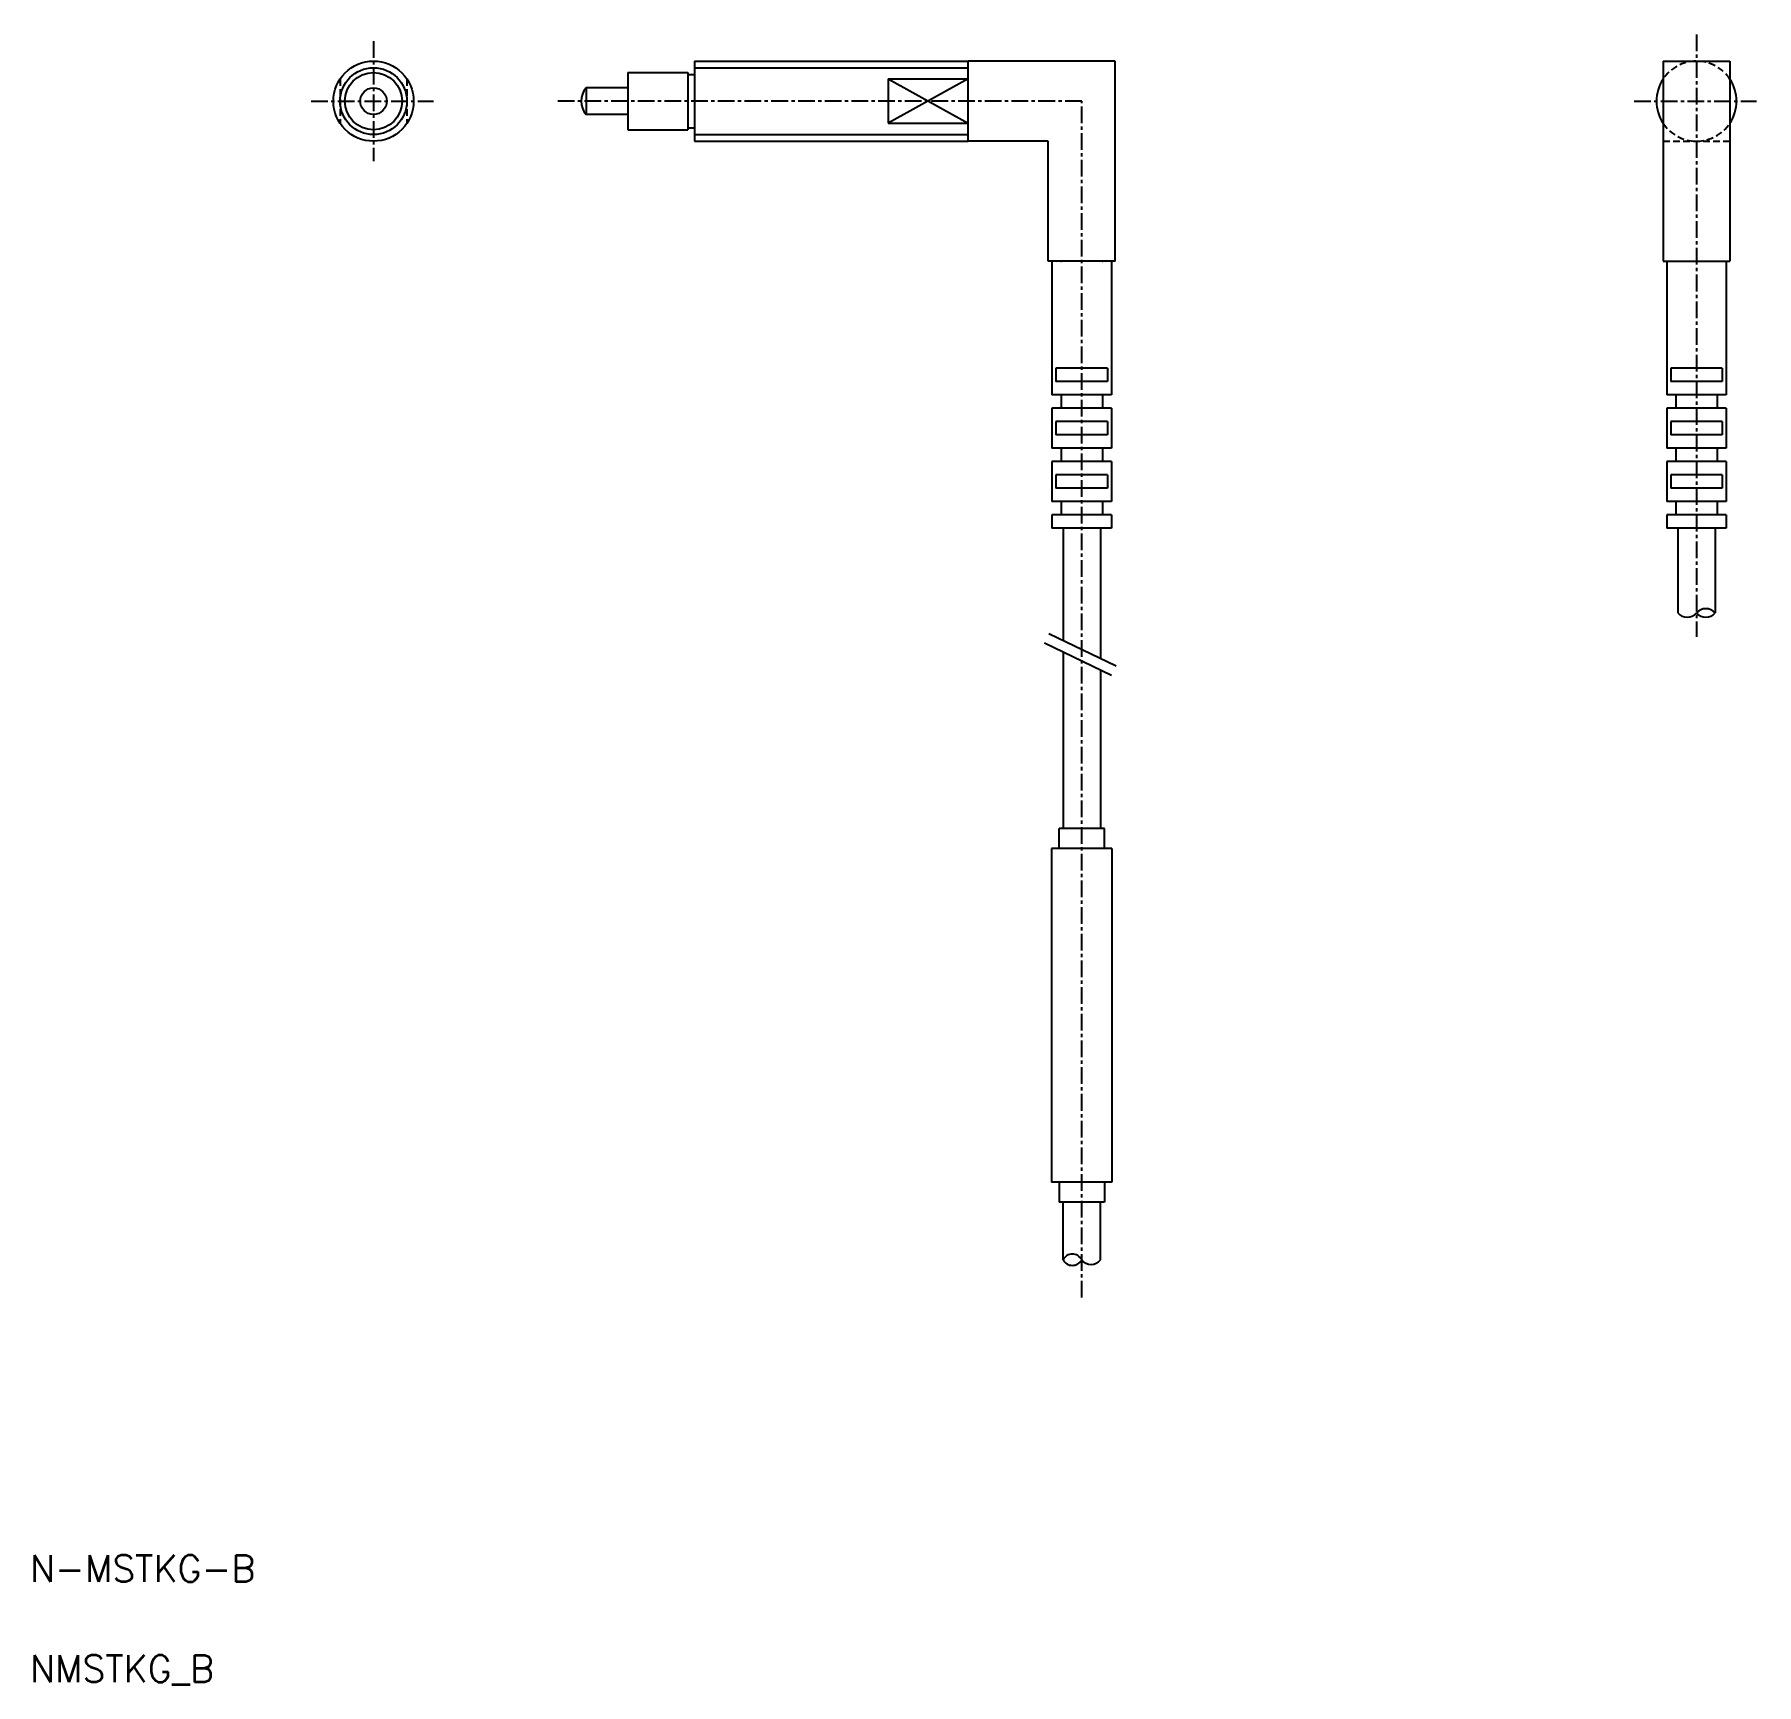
# Model space of a CAD drawing. Extents: x 5 to 134, y 5 to 128.
import ezdxf

# ---------------------------------------------------------------- set-up
doc = ezdxf.new("R2010")
doc.units = 0
doc.linetypes.add('CENTER', pattern=[2, 1.25, -0.25, 0.25, -0.25])
doc.linetypes.add('DASHED', pattern=[0.75, 0.5, -0.25])
doc.layers.get('0').update_dxf_attribs({"linetype": 'CONTINUOUS'})
doc.layers.add('CENTER', color=1, linetype='CENTER')
doc.styles.get("Standard").update_dxf_attribs({"font": 'txt.shx', "bigfont": 'bigfont.shx'})

msp = doc.modelspace()

# ---------------------------------------------------------------- linework, layer by layer
at = {"color": 7, "linetype": 'CONTINUOUS'}
for p, q in [((54.79, 126.45), (54.79, 120.45)), ((54.79, 126.45), (75.29, 126.45)), ((75.29, 120.45), (75.29, 126.45)), ((86.29, 126.45), (75.29, 126.45)), ((86.29, 111.45), (86.29, 126.45)), ((127.34, 126.45), (127.34, 111.45)), ((127.34, 126.45), (132.34, 126.45)), ((132.34, 126.45), (132.34, 111.45)), ((49.79, 125.6), (54.29, 125.6)), ((49.79, 125.6), (49.79, 121.3)), ((54.29, 125.6), (54.29, 121.3)), ((54.29, 125.45), (54.79, 125.45)), ((49.79, 124.45), (46.67, 124.45)), ((46.67, 124.45), (46.67, 122.45)), ((69.29, 125.11), (69.29, 121.79)), ((69.29, 125.11), (75.29, 125.11)), ((49.79, 122.45), (46.67, 122.45)), ((49.79, 121.3), (54.29, 121.3)), ((54.29, 121.45), (54.79, 121.45)), ((69.29, 121.79), (75.29, 121.79)), ((54.79, 120.45), (75.29, 120.45)), ((81.29, 120.45), (75.29, 120.45)), ((81.29, 111.45), (81.29, 120.45)), ((86.29, 111.45), (81.29, 111.45)), ((81.56, 111.45), (81.56, 101.45)), ((86.01, 111.45), (86.01, 101.45)), ((127.34, 111.45), (132.34, 111.45)), ((127.62, 111.45), (127.62, 101.45)), ((132.07, 111.45), (132.07, 101.45)), ((85.71, 103.45), (81.86, 103.45)), ((81.86, 103.45), (81.86, 102.45)), ((85.71, 103.45), (85.71, 102.45)), ((131.77, 103.45), (127.92, 103.45)), ((127.92, 103.45), (127.92, 102.45)), ((131.77, 103.45), (131.77, 102.45)), ((85.71, 102.45), (81.86, 102.45)), ((131.77, 102.45), (127.92, 102.45)), ((86.01, 101.45), (81.56, 101.45)), ((82.24, 101.45), (82.24, 100.45)), ((85.34, 101.45), (85.34, 100.45)), ((132.07, 101.45), (127.62, 101.45)), ((128.29, 101.45), (128.29, 100.45)), ((131.39, 101.45), (131.39, 100.45)), ((86.01, 100.45), (81.56, 100.45)), ((81.56, 100.45), (81.56, 97.45)), ((85.71, 99.45), (81.86, 99.45)), ((81.86, 99.45), (81.86, 98.45)), ((85.71, 99.45), (85.71, 98.45)), ((86.01, 100.45), (86.01, 97.45)), ((132.07, 100.45), (127.62, 100.45)), ((127.62, 100.45), (127.62, 97.45)), ((131.77, 99.45), (127.92, 99.45)), ((127.92, 99.45), (127.92, 98.45)), ((131.77, 99.45), (131.77, 98.45)), ((132.07, 100.45), (132.07, 97.45)), ((85.71, 98.45), (81.86, 98.45)), ((131.77, 98.45), (127.92, 98.45)), ((86.01, 97.45), (81.56, 97.45)), ((82.24, 97.45), (82.24, 96.45)), ((85.34, 97.45), (85.34, 96.45)), ((132.07, 97.45), (127.62, 97.45)), ((128.29, 97.45), (128.29, 96.45)), ((131.39, 97.45), (131.39, 96.45)), ((86.01, 96.45), (81.56, 96.45)), ((81.56, 96.45), (81.56, 93.45)), ((86.01, 96.45), (86.01, 93.45)), ((132.07, 96.45), (127.62, 96.45)), ((127.62, 96.45), (127.62, 93.45)), ((132.07, 96.45), (132.07, 93.45)), ((85.71, 95.45), (81.86, 95.45)), ((81.86, 95.45), (81.86, 94.45)), ((85.71, 94.45), (81.86, 94.45)), ((85.71, 95.45), (85.71, 94.45)), ((131.77, 95.45), (127.92, 95.45)), ((127.92, 95.45), (127.92, 94.45)), ((131.77, 94.45), (127.92, 94.45)), ((131.77, 95.45), (131.77, 94.45)), ((86.01, 93.45), (81.56, 93.45)), ((82.24, 93.45), (82.24, 92.45)), ((85.34, 93.45), (85.34, 92.45)), ((132.07, 93.45), (127.62, 93.45)), ((128.29, 93.45), (128.29, 92.45)), ((131.39, 93.45), (131.39, 92.45)), ((86.01, 92.45), (81.56, 92.45)), ((81.56, 92.45), (81.56, 91.45)), ((86.01, 92.45), (86.01, 91.45)), ((132.07, 92.45), (127.62, 92.45)), ((127.62, 92.45), (127.62, 91.45)), ((132.07, 92.45), (132.07, 91.45)), ((86.01, 91.45), (81.56, 91.45)), ((82.39, 91.45), (82.39, 83.02)), ((85.19, 91.45), (85.19, 81.68)), ((132.07, 91.45), (127.62, 91.45)), ((128.44, 91.45), (128.44, 85.11)), ((131.24, 91.45), (131.24, 85.11)), ((82.39, 82.17), (82.39, 68.95)), ((85.19, 80.83), (85.19, 68.95)), ((85.49, 68.95), (82.09, 68.95)), ((82.09, 67.45), (82.09, 68.95)), ((85.49, 67.45), (85.49, 68.95)), ((86.04, 67.45), (81.54, 67.45)), ((81.54, 67.45), (81.54, 42.45)), ((86.04, 67.45), (86.04, 42.45)), ((86.04, 42.45), (81.54, 42.45)), ((82.09, 42.45), (82.09, 40.95)), ((85.49, 42.45), (85.49, 40.95)), ((85.49, 40.95), (82.09, 40.95)), ((82.39, 36.64), (82.39, 40.95)), ((85.19, 36.64), (85.19, 40.95))]:
    msp.add_line(p, q, dxfattribs=at)
at = {"color": 3, "linetype": 'CONTINUOUS'}
for p, q in [((54.79, 125.95), (75.29, 125.95)), ((69.29, 125.11), (75.29, 121.79)), ((75.29, 125.11), (69.29, 121.79)), ((54.79, 120.95), (75.29, 120.95)), ((86.03, 80.42), (81.01, 82.83)), ((86.37, 81.11), (81.34, 83.53))]:
    msp.add_line(p, q, dxfattribs=at)
at = {"color": 3, "linetype": 'DASHED'}
for p, q in [((28.24, 125.11), (28.24, 121.79)), ((33.24, 125.11), (33.24, 121.79)), ((127.34, 120.45), (132.34, 120.45))]:
    msp.add_line(p, q, dxfattribs=at)
at = {"color": 7, "linetype": 'CONTINUOUS'}
for radius in [3, 2.15, 1]:
    msp.add_circle((30.74, 123.45), radius, dxfattribs=at)
at = {"color": 3, "linetype": 'CONTINUOUS'}
msp.add_circle((30.74, 123.45), 2.5, dxfattribs=at)
at = {"color": 3, "linetype": 'DASHED'}
for start, end in [(33.5573, 146.4427), (213.5573, 326.4427)]:
    msp.add_arc((129.84, 123.45), 3, start, end, dxfattribs=at)
at = {"color": 7, "linetype": 'CONTINUOUS'}
for centre, radius, start, end in [((47.79, 123.45), 1.5, 138.1897, 221.8103), ((129.84, 123.45), 3, 146.4427, 213.5573), ((129.84, 123.45), 3, 326.4427, 33.5573)]:
    msp.add_arc(centre, radius, start, end, dxfattribs=at)
at = {"color": 3, "linetype": 'CONTINUOUS'}
for centre, radius, start, end in [((130.54, 84.49), 0.933, 41.4096, 138.5891), ((129.14, 85.72), 0.933, 221.4096, 318.5891), ((130.54, 85.72), 0.933, 221.4109, 318.5904), ((83.09, 36.27), 0.793, 28.0682, 151.9318), ((83.09, 37.01), 0.793, 208.0682, 331.9318), ((84.49, 37.17), 0.876, 216.9796, 323.0204)]:
    msp.add_arc(centre, radius, start, end, dxfattribs=at)
at = {"color": 7, "linetype": 'CONTINUOUS'}
for p in [(82.24, 111.45), (85.34, 111.45), (83.79, 67.45), (83.79, 42.45), (83.79, 40.95)]:
    msp.add_point(p, dxfattribs=at)
at = {"layer": 'CENTER', "color": 1, "linetype": 'CENTER'}
for p, q in [((30.74, 127.95), (30.74, 118.95)), ((129.84, 128.45), (129.84, 83.32)), ((26.07, 123.45), (35.24, 123.45)), ((83.79, 123.45), (44.32, 123.45)), ((83.79, 33.81), (83.79, 123.45)), ((125.17, 123.45), (134.34, 123.45))]:
    msp.add_line(p, q, dxfattribs=at)

# ---------------------------------------------------------------- texts
at = {"color": 7, "linetype": 'CONTINUOUS'}
for s, p in [('N-MSTKG-B', (5, 12.5)), ('NMSTKG_B', (5, 5))]:
    msp.add_text(s, height=2, dxfattribs=at).set_placement(p)

doc.saveas('drawing.dxf')
